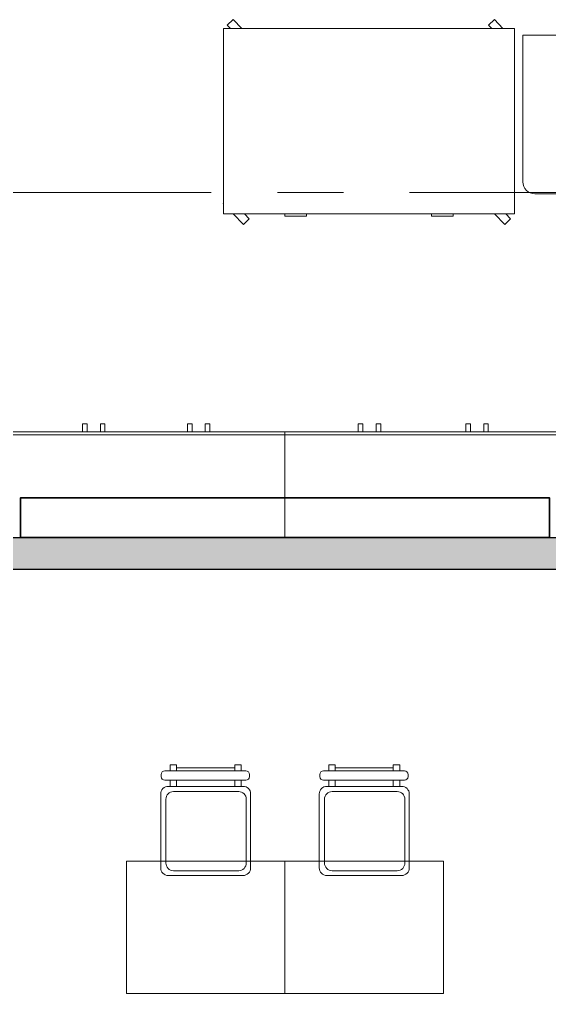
# Model space of a CAD drawing. Header units: millimetres. Extents: x -13407 to 95998, y -2719 to 109387.
# Drawn here: x 57961 to 59966, y 16822 to 20506 of the extents above; entities that cross this region are included whole.
import ezdxf

# ---------------------------------------------------------------- set-up
doc = ezdxf.new("R2010")
doc.units = ezdxf.units.MM
doc.linetypes.add('CENTER', pattern=[2, 1.25, -0.25, 0.25, -0.25])
doc.linetypes.add('HIDDEN', pattern=[6, 4, -2])
for name, color, linetype, lineweight in [('АР_Оси', 193, 'Continuous', 9), ('АР_Перегородки газоблок', 165, 'Continuous', 30), ('АР_Перегородки газоблок_Штрих', 165, 'Continuous', 5), ('ТХ_мебель передв', 250, 'Continuous', 13), ('ТХ_обор_комп принт', 30, 'Continuous', 13)]:
    doc.layers.add(name, color=color, linetype=linetype, lineweight=lineweight)

# ---------------------------------------------------------------- blocks, each defined once
blk = doc.blocks.new('стол угловой 1200х1400')
at = {"color": 253, "extrusion": (-6.20986e-05, 0.000470696, 1)}
for p, q in [((-20568.3, 33327.6, -393.6), (-20014.8, 33327.8, -393.6)), ((-20568, 32127.6, -393), (-20568.3, 33327.6, -393.6)), ((-19969.8, 32984.7, -393.4), (-19969.8, 33284.7, -393.5)), ((-19213.1, 32728, -393.2), (-19472.2, 32727.9, -393.2)), ((-19168.1, 32683, -393.2), (-19168, 32128, -392.9)), ((-19168, 32128, -392.9), (-20568, 32127.6, -393))]:
    blk.add_line(p, q, dxfattribs=at)
at = {"color": 253, "linetype": 'HIDDEN', "ltscale": 0.1}
blk.add_lwpolyline([(-20475.6, 33232.1), (-20075.6, 33232.2), (-20075.5, 32832.2), (-20475.5, 32832.1)], close=True, dxfattribs=at)
at = {"color": 253, "extrusion": (-6.20986e-05, 0.000470696, 1), "elevation": -376.6}
blk.add_lwpolyline([(-19472.3, 32728.1), (-19556.8, 32709)], dxfattribs=at)
at = {"color": 253, "extrusion": (-6.20986e-05, 0.000470696, 1)}
for centre, radius, start, end in [((-20014.8, 33283, -376.6), 45, 2.4817, 90.0151), ((-19697, 32975.5, -376.6), 272.9, 178.0222, 227.3755), ((-19635.3, 33157.4, -376.6), 455.2, 237.2104, 279.9393), ((-19213.1, 32683.2, -376.6), 45, 0.0151, 90.0151)]:
    blk.add_arc(centre, radius, start, end, dxfattribs=at)
blk = doc.blocks.new('тумба 1450х400х750')
at = {"color": 253, "lineweight": 15, "ltscale": 100}
blk.add_line((-12776, 30271.1), (-14226, 30271.1), dxfattribs=at)
for points in [[(-12776, 29883.1), (-12776, 30283.1), (-14226, 30283.1), (-14226, 29883.1)], [(-13948.9, 30283.1), (-13931.6, 30283.1), (-13931.6, 30313.3), (-13948.9, 30313.3)], [(-13881.3, 30283.1), (-13863.9, 30283.1), (-13863.9, 30313.3), (-13881.3, 30313.3)], [(-13541.9, 30283.1), (-13524.5, 30283.1), (-13524.5, 30313.3), (-13541.9, 30313.3)], [(-13474.2, 30283.1), (-13456.9, 30283.1), (-13456.9, 30313.3), (-13474.2, 30313.3)], [(-13145, 30283.1), (-13127.6, 30283.1), (-13127.6, 30313.3), (-13145, 30313.3)], [(-13077.3, 30283.1), (-13060, 30283.1), (-13060, 30313.3), (-13077.3, 30313.3)]]:
    blk.add_lwpolyline(points, close=True, dxfattribs=at)
blk = doc.blocks.new('стол игровой 1100х700')
at = {"color": 253}
for points in [[(-13200.3, -57970.8), (-13213, -57957.3), (-13190.7, -57936.2), (-13158, -57970.8)], [(-12212, -57970.8), (-12224.8, -57957.3), (-12202.5, -57936.2), (-12169.8, -57970.8)], [(-13226.6, -58632.2), (-13228.2, -58630.5), (-13226.6, -58628.9)], [(-13147.9, -58670.8), (-13129.2, -58690.6), (-13151.5, -58711.7), (-13190.1, -58670.8)], [(-12913.3, -58670.8), (-12913.3, -58679.8), (-12995.1, -58679.8), (-12995.1, -58670.8)], [(-12439.8, -58670.8), (-12439.8, -58679.8), (-12358, -58679.8), (-12358, -58670.8)], [(-12159.6, -58670.8), (-12141, -58690.6), (-12163.3, -58711.7), (-12201.9, -58670.8)]]:
    blk.add_lwpolyline(points, dxfattribs=at)
blk.add_lwpolyline([(-13226.6, -58670.8), (-12126.6, -58670.8), (-12126.6, -57970.8), (-13226.6, -57970.8)], close=True, dxfattribs=at)
blk = doc.blocks.new('стул №3-5')
at = {"color": 253, "linetype": 'ByBlock', "extrusion": (-6.19742e-05, 0.000470712, 1)}
for p, q in [((-15372.7, 16664.9, 196.8), (-15348.5, 16664.9, 196.8)), ((-15372.7, 16664.9, 196.8), (-15372.7, 16641.7, 196.8)), ((-15348.5, 16641.7, 196.8), (-15348.5, 16664.9, 196.8)), ((-15348.5, 16653.3, 196.8), (-15128.7, 16653.3, 196.8)), ((-15128.7, 16664.9, 196.8), (-15104.4, 16664.9, 196.8)), ((-15128.7, 16664.9, 196.8), (-15128.7, 16641.7, 196.8)), ((-15104.4, 16641.7, 196.8), (-15104.4, 16664.9, 196.8)), ((-15407, 16627.7, 196.8), (-15407, 16619.9, 196.8)), ((-15086.8, 16641.7, 196.8), (-15393.1, 16641.7, 196.8)), ((-15072.8, 16619.9, 196.8), (-15072.8, 16627.7, 196.8)), ((-15393.1, 16605.9, 196.8), (-15086.8, 16605.9, 196.9)), ((-15372.7, 16605.9, 196.8), (-15372.7, 16583.2, 196.9)), ((-15348.5, 16583.2, 196.9), (-15348.5, 16605.9, 196.8)), ((-15128.7, 16605.9, 196.9), (-15128.7, 16583.2, 196.9)), ((-15104.4, 16583.2, 196.9), (-15104.4, 16605.9, 196.9))]:
    blk.add_line(p, q, dxfattribs=at)
at = {"color": 253, "ltscale": 100, "extrusion": (-6.19742e-05, 0.000470712, 1), "elevation": 205.6}
for points in [[(-15379.9, 16582.9), (-15097, 16582.9, -0.414169), (-15068.3, 16554.2), (-15068.3, 16274.2, -0.414258), (-15097, 16245.5), (-15379.9, 16245.5, -0.414169), (-15408.6, 16274.2), (-15408.6, 16554.2, -0.414258)], [(-15360.2, 16563.2), (-15113.6, 16563.2, -0.414214), (-15084.9, 16534.4), (-15084.9, 16292.6, -0.414214), (-15113.6, 16263.9), (-15360.2, 16263.9, -0.414214), (-15388.9, 16292.6), (-15388.9, 16534.4, -0.414214)]]:
    blk.add_lwpolyline(points, format="xyb", close=True, dxfattribs=at)
at = {"color": 253, "linetype": 'ByBlock', "extrusion": (-6.19742e-05, 0.000470712, 1)}
for centre, start, end in [((-15393, 16627.6, 205.6), 90, 180), ((-15393, 16619.8, 205.6), 180, 270), ((-15086.8, 16627.6, 205.6), 0, 90), ((-15086.8, 16619.8, 205.6), 270, 0)]:
    blk.add_arc(centre, 13.9, start, end, dxfattribs=at)
blk = doc.blocks.new('_стол№3-№5')
at = {"color": 253}
blk.add_lwpolyline([(-169868.3, 526261.4), (-169368.3, 526261.4), (-169368.3, 525661.4), (-169868.3, 525661.4)], close=True, dxfattribs=at)

msp = doc.modelspace()

# ---------------------------------------------------------------- hatches: boundary and pattern name
at = {"layer": 'АР_Перегородки газоблок_Штрих', "ltscale": 100}
h = msp.add_hatch(dxfattribs=at)
h.set_pattern_fill('AR-CONC', color=253, scale=30)
h.set_pattern_definition([(50, (76865.7, -55313.48), (215.17805, -18.82564), [22.5, -247.5]), (355, (76865.7, -55313.48), (-41.6254, 225.65764), [18, -198]), (100.45144, (76883.63, -55315.05), (173.55265, 206.832), [19.12206, -210.34263]), (46.1842, (76865.7, -55253.48), (320.1724, -49.6558), [33.75, -371.25]), (96.63564, (76892.38, -55257.62), (280.3986, 292.2356), [28.6831, -315.5141]), (351.18416, (76865.7, -55253.5), (280.3986, 292.2356), [27, -297]), (21, (76895.7, -55268.48), (179.0721, -120.78567), [22.5, -247.5]), (326, (76895.7, -55268.48), (72.9946, 217.545), [18, -198]), (71.45144, (76910.62, -55278.55), (252.0667, 96.75935), [19.12206, -210.34263]), (37.5, (76865.7, -55313.48), (3.64796, 99.86816), [0, -195.6, 0, -201, 0, -198.75]), (7.5, (76865.7, -55313.48), (78.92086, 118.32351), [0, -114.6, 0, -191.1, 0, -75.75]), (327.5, (76798.8, -55313.48), (160.14673, -6.76646), [0, -75, 0, -234, 0, -310.5]), (317.5, (76768.8, -55313.48), (174.95585, 30.0315), [0, -97.5, 0, -155.4, 0, -220.5])])
h.paths.add_polyline_path([(61965, 18547.2), (55675, 18547.2), (55675, 18427.2), (61965, 18427.2)])

# ---------------------------------------------------------------- linework, layer by layer
at = {"layer": 'АР_Оси', "color": 253, "linetype": 'CENTER', "ltscale": 1000}
msp.add_line((-12563.8, 19852.2), (71033.4, 19852.2), dxfattribs=at)
at = {"layer": 'АР_Перегородки газоблок', "color": 253, "ltscale": 100}
for points in [[(55675, 18547.2), (61965, 18547.2)], [(55675, 18427.2), (61965, 18427.2)]]:
    msp.add_lwpolyline(points, dxfattribs=at)
at = {"layer": 'ТХ_обор_комп принт', "color": 253, "lineweight": 35}
msp.add_lwpolyline([(57965, 18547.2), (57965, 18697.2), (59965, 18697.2), (59965, 18547.2)], close=True, dxfattribs=at)

# ---------------------------------------------------------------- block references
at = {"layer": 'ТХ_мебель передв', "color": 253}
for name, p in [('стол игровой 1100х700', (71959.4, 78442.2)), ('тумба 1450х400х750', (71741, -11336)), ('тумба 1450х400х750', (73191, -11336)), ('стул №3-5', (73903.5, 1022.8, -196.8)), ('стул №3-5', (74503.5, 1022.8, -196.8))]:
    msp.add_blockref(name, p, dxfattribs=at)
for name, p, rotation in [('стол угловой 1200х1400', (40697, 52574.7, 393), 180), ('_стол№3-№5', (584626.4, 186690.5), 90), ('_стол№3-№5', (585226.4, 186690.5), 90)]:
    msp.add_blockref(name, p, dxfattribs=dict(at, rotation=rotation))

doc.saveas('drawing.dxf')
